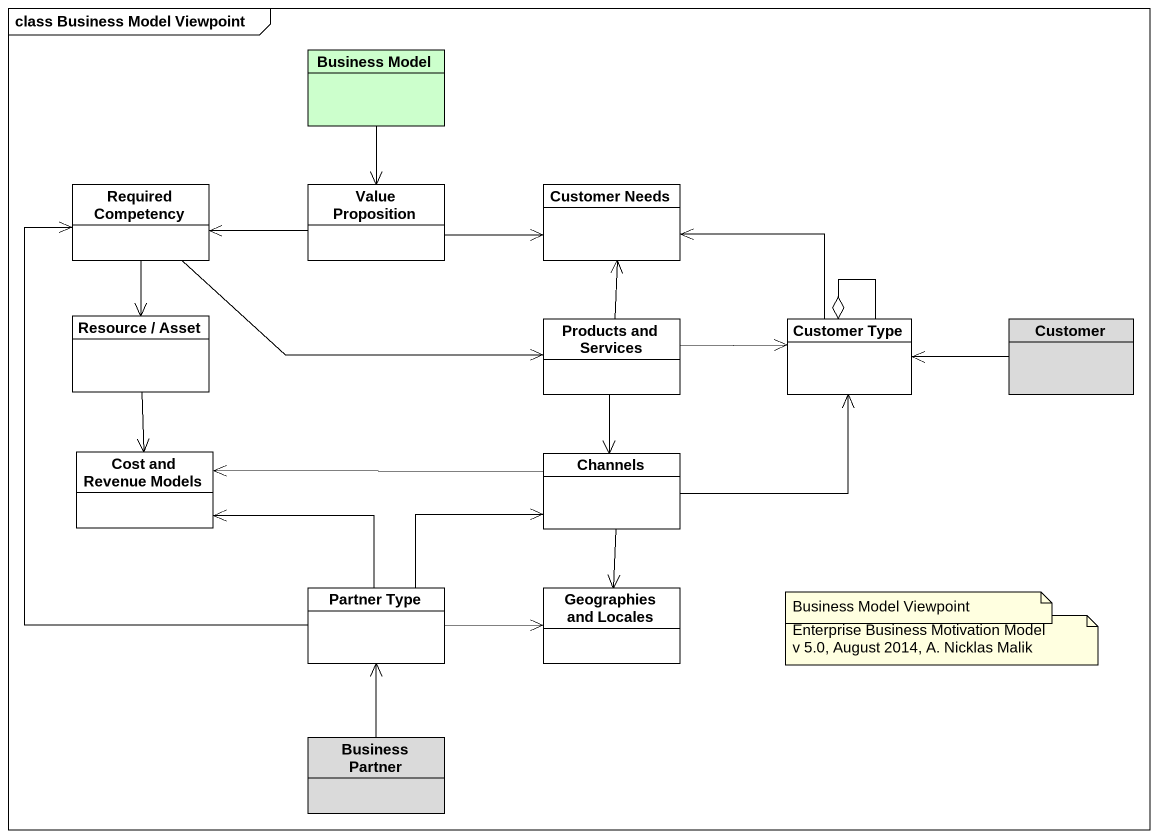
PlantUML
@startuml
mainframe class Business Model Viewpoint
hide circle
hide empty members
class "Business Model" as Business_Model #CCFFCC
class "Required Competency" as Required_Competency #FFFFFF
class "Value Proposition" as Value_Proposition #FFFFFF
class "Customer Needs" as Customer_Needs #FFFFFF
class "Resource / Asset" as Resource_Asset #FFFFFF
class "Products and Services" as Products_and_Services #FFFFFF
class "Customer Type" as Customer_Type #FFFFFF
class Customer #DADADA
class "Cost and Revenue Models" as Cost_and_Revenue_Models #FFFFFF
class Channels #FFFFFF
class "Partner Type" as Partner_Type #FFFFFF
class "Geographies and Locales" as Geographies_and_Locales #FFFFFF
class "Business Partner" as Business_Partner #DADADA
Business_Model --> Value_Proposition
Required_Competency --> Resource_Asset
Required_Competency -right-> Products_and_Services
Value_Proposition -left-> Required_Competency
Value_Proposition -right-> Customer_Needs
Customer_Needs <-- Products_and_Services
Resource_Asset --> Cost_and_Revenue_Models
Products_and_Services -right-> Customer_Type
Products_and_Services --> Channels
Customer_Type -left-> Customer_Needs
Customer_Type --o Customer_Type
Customer -left-> Customer_Type
Channels -right-> Customer_Type
Channels -left-> Cost_and_Revenue_Models
Channels --> Geographies_and_Locales
Partner_Type -up-> Required_Competency
Partner_Type -left-> Cost_and_Revenue_Models
Partner_Type -right-> Channels
Partner_Type -right-> Geographies_and_Locales
Business_Partner -up-> Partner_Type
note as N1
  Business Model Viewpoint
end note
note as N2
  Enterprise Business Motivation Model
  v 5.0, August 2014, A. Nicklas Malik
end note
@enduml
